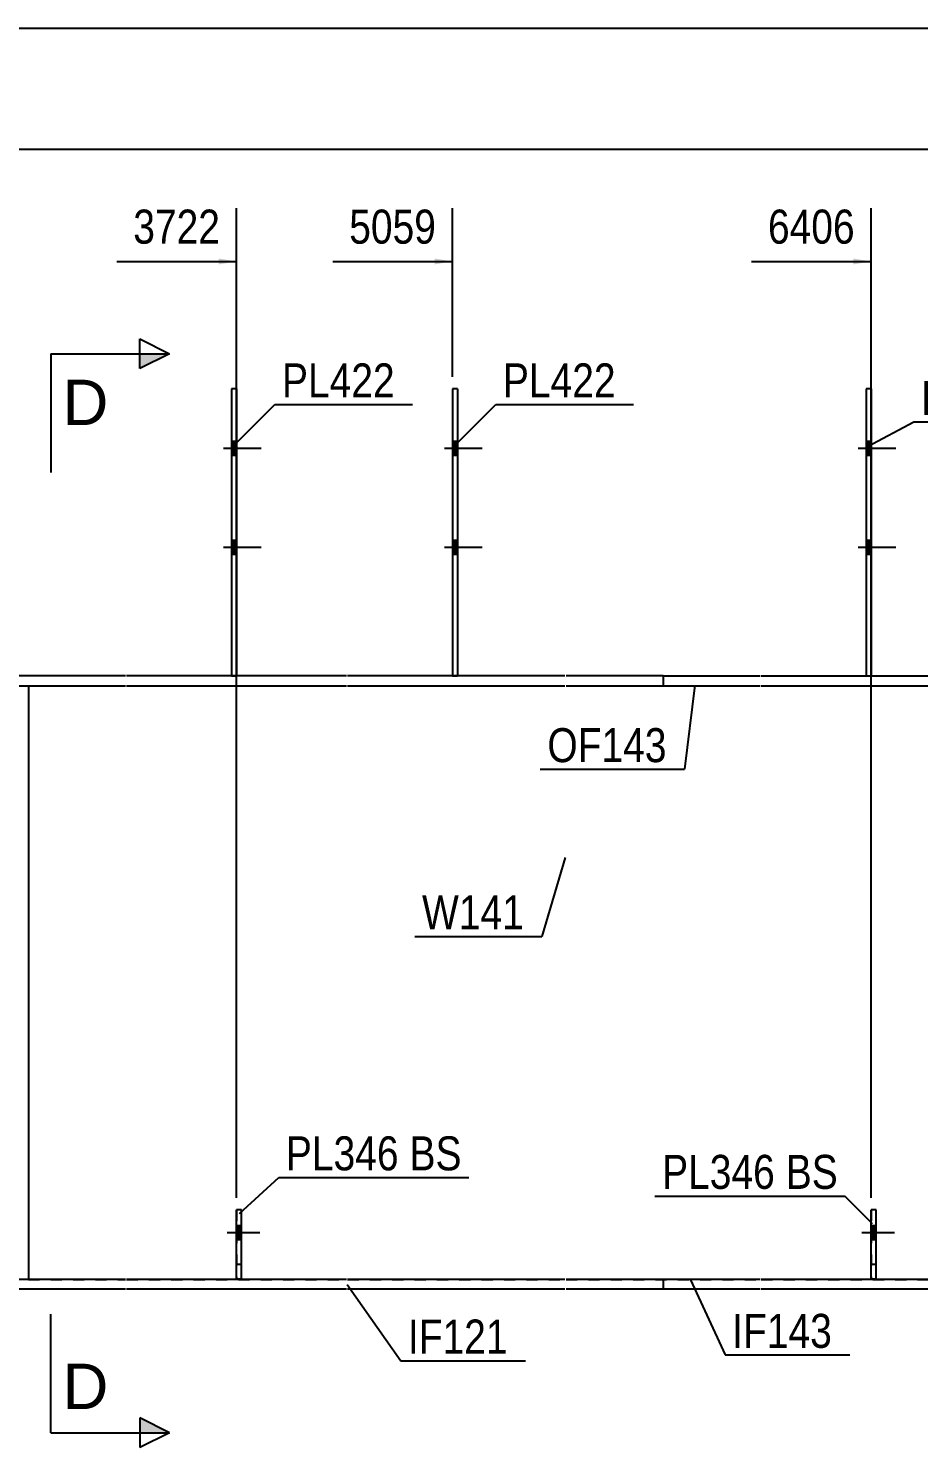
# Model space of a CAD drawing. Header units: millimetres. Extents: x -1031 to -629, y -190 to 87.
# Drawn here: x -932.4 to -857.5, y -32.9 to 86.6 of the extents above; entities that cross this region are included whole.
import ezdxf

# ---------------------------------------------------------------- set-up
doc = ezdxf.new("R2010")
doc.units = ezdxf.units.MM
doc.linetypes.add('DXK_LINE_DOT1', pattern=[1.8814, 0.9407, -0.9407])
doc.linetypes.add('DXK_LINE_DOT2', pattern=[3.9198, 1.9599, -1.9599])
doc.styles.add('Arial', font='ARIAL.TTF', dxfattribs={"height": 0.2})
doc.styles.add('Arial Narrow', font='ARIALN.TTF', dxfattribs={"height": 0.2})

# ---------------------------------------------------------------- blocks, each defined once
blk = doc.blocks.new('Unknown-624477082-1210')
at = {"color": 5, "linetype": 'Continuous'}
blk.add_line((-628.66, 86.61), (-1028.66, 86.61), dxfattribs=at)
blk = doc.blocks.new('Part-624477082-1601 - 1231')
at = {"color": 2, "linetype": 'Continuous'}
for p, q in [((-870.82, -18.75), (-878.98, -18.75)), ((-878.98, -18.75), (-878.98, -19.58)), ((-852.22, -18.75), (-870.72, -18.75)), ((-833.82, -18.75), (-852.12, -18.75)), ((-825.56, -18.75), (-833.72, -18.75)), ((-825.56, -18.75), (-825.56, -19.58)), ((-870.82, -19.58), (-878.98, -19.58)), ((-852.22, -19.58), (-870.72, -19.58)), ((-833.82, -19.58), (-852.12, -19.58)), ((-825.56, -19.58), (-833.72, -19.58))]:
    blk.add_line(p, q, dxfattribs=at)
blk = doc.blocks.new('Part-624477082-1305 - 1231')
at = {"color": 2, "linetype": 'Continuous'}
for p, q in [((-861.47, -18.72), (-861.47, -12.89)), ((-861.05, -12.89), (-861.47, -12.89)), ((-861.05, -18.72), (-861.05, -12.89)), ((-861.47, -18.72), (-861.05, -18.72))]:
    blk.add_line(p, q, dxfattribs=at)
blk = doc.blocks.new('Part-624477082-1491 - 1231')
at = {"color": 2, "linetype": 'Continuous'}
for p, q in [((-878.98, 32.08), (-870.82, 32.08)), ((-878.98, 32.08), (-878.98, 31.25)), ((-878.98, 31.25), (-870.82, 31.25)), ((-870.72, 32.08), (-852.22, 32.08)), ((-870.72, 31.25), (-852.22, 31.25)), ((-852.12, 32.08), (-833.82, 32.08)), ((-852.12, 31.25), (-833.82, 31.25)), ((-833.72, 32.08), (-825.56, 32.08)), ((-833.72, 31.25), (-825.56, 31.25)), ((-825.56, 32.08), (-825.56, 31.25))]:
    blk.add_line(p, q, dxfattribs=at)
blk = doc.blocks.new('Bolt-624477082-1237 - 1231')
at = {"linetype": 'Continuous'}
for points in [[(-896.29, 50.66), (-896.29, 51.83), (-896.71, 51.83), (-896.71, 50.66)], [(-896.29, 50.66), (-896.29, 51.83), (-896.71, 51.83), (-896.71, 50.66)], [(-896.29, 42.33), (-896.29, 43.5), (-896.71, 43.5), (-896.71, 42.33)], [(-896.29, 42.33), (-896.29, 43.5), (-896.71, 43.5), (-896.71, 42.33)]]:
    blk.add_hatch(color=3, dxfattribs=at).paths.add_polyline_path(points)
at = {"color": 3, "linetype": 'Continuous'}
for p, q in [((-896.71, 51.83), (-896.29, 51.83)), ((-896.71, 51.83), (-896.29, 51.83)), ((-897.37, 51.25), (-894.21, 51.25)), ((-897.37, 51.25), (-894.21, 51.25)), ((-896.71, 50.66), (-896.29, 50.66)), ((-896.71, 50.66), (-896.29, 50.66)), ((-896.71, 43.5), (-896.29, 43.5)), ((-896.71, 43.5), (-896.29, 43.5)), ((-897.37, 42.91), (-894.21, 42.91)), ((-897.37, 42.91), (-894.21, 42.91)), ((-896.71, 42.33), (-896.29, 42.33)), ((-896.71, 42.33), (-896.29, 42.33))]:
    blk.add_line(p, q, dxfattribs=at)
blk = doc.blocks.new('Bolt-624477082-1242 - 1231')
at = {"linetype": 'Continuous'}
for points in [[(-914.89, 50.66), (-914.89, 51.83), (-915.31, 51.83), (-915.31, 50.66)], [(-914.89, 50.66), (-914.89, 51.83), (-915.31, 51.83), (-915.31, 50.66)], [(-914.89, 42.33), (-914.89, 43.5), (-915.31, 43.5), (-915.31, 42.33)], [(-914.89, 42.33), (-914.89, 43.5), (-915.31, 43.5), (-915.31, 42.33)]]:
    blk.add_hatch(color=3, dxfattribs=at).paths.add_polyline_path(points)
at = {"color": 3, "linetype": 'Continuous'}
for p, q in [((-915.31, 51.83), (-914.89, 51.83)), ((-915.31, 51.83), (-914.89, 51.83)), ((-915.97, 51.25), (-912.81, 51.25)), ((-915.97, 51.25), (-912.81, 51.25)), ((-915.31, 50.66), (-914.89, 50.66)), ((-915.31, 50.66), (-914.89, 50.66)), ((-915.31, 43.5), (-914.89, 43.5)), ((-915.31, 43.5), (-914.89, 43.5)), ((-915.97, 42.91), (-912.81, 42.91)), ((-915.97, 42.91), (-912.81, 42.91)), ((-915.31, 42.33), (-914.89, 42.33)), ((-915.31, 42.33), (-914.89, 42.33))]:
    blk.add_line(p, q, dxfattribs=at)
blk = doc.blocks.new('Part-624477082-1645 - 1231')
at = {"color": 2, "linetype": 'Continuous'}
for p, q in [((-977.67, -18.75), (-998.33, -18.75)), ((-959.07, -18.75), (-977.57, -18.75)), ((-940.67, -18.75), (-958.97, -18.75)), ((-924.24, -18.75), (-940.57, -18.75)), ((-905.64, -18.75), (-924.14, -18.75)), ((-887.25, -18.75), (-905.54, -18.75)), ((-878.98, -18.75), (-887.15, -18.75)), ((-878.98, -18.75), (-878.98, -19.58)), ((-977.67, -19.58), (-998.33, -19.58)), ((-959.07, -19.58), (-977.57, -19.58)), ((-940.67, -19.58), (-958.97, -19.58)), ((-924.24, -19.58), (-940.57, -19.58)), ((-905.64, -19.58), (-924.14, -19.58)), ((-887.25, -19.58), (-905.54, -19.58)), ((-878.98, -19.58), (-887.15, -19.58))]:
    blk.add_line(p, q, dxfattribs=at)
at = {"color": 7, "linetype": 'DXK_LINE_DOT1'}
blk.add_line((-998.33, -18.75), (-998.33, -19.58), dxfattribs=at)
blk = doc.blocks.new('Part-624477082-1283 - 1231')
at = {"color": 7, "linetype": 'DXK_LINE_DOT1'}
for p, q in [((-861.47, -12.89), (-861.47, -18.72)), ((-861.05, -12.89), (-861.47, -12.89)), ((-861.05, -18.72), (-861.05, -12.89)), ((-861.47, -17.47), (-861.05, -17.47)), ((-861.47, -18.72), (-861.05, -18.72))]:
    blk.add_line(p, q, dxfattribs=at)
blk = doc.blocks.new('Part-624477082-1327 - 1231')
at = {"color": 2, "linetype": 'Continuous'}
for p, q in [((-861.47, 56.25), (-861.88, 56.25)), ((-861.88, 56.25), (-861.88, 32.08)), ((-861.47, 56.25), (-861.47, 32.08))]:
    blk.add_line(p, q, dxfattribs=at)
at = {"color": 7, "linetype": 'DXK_LINE_DOT1'}
blk.add_line((-861.88, 32.08), (-861.47, 32.08), dxfattribs=at)
blk = doc.blocks.new('Part-624477082-1379 - 1231')
at = {"color": 7, "linetype": 'DXK_LINE_DOT1'}
for p, q in [((-914.89, -12.89), (-914.89, -18.72)), ((-914.47, -12.89), (-914.89, -12.89)), ((-914.47, -18.72), (-914.47, -12.89)), ((-914.89, -17.47), (-914.47, -17.47)), ((-914.89, -18.72), (-914.47, -18.72))]:
    blk.add_line(p, q, dxfattribs=at)
blk = doc.blocks.new('Part-624477082-1384 - 1231')
at = {"color": 2, "linetype": 'Continuous'}
for p, q in [((-914.89, -18.72), (-914.89, -12.89)), ((-914.47, -12.89), (-914.89, -12.89)), ((-914.47, -18.72), (-914.47, -12.89)), ((-914.89, -18.72), (-914.47, -18.72))]:
    blk.add_line(p, q, dxfattribs=at)
blk = doc.blocks.new('Part-624477082-1832 - 1231')
at = {"color": 2, "linetype": 'Continuous'}
for p, q in [((-914.89, 56.25), (-915.31, 56.25)), ((-915.31, 56.25), (-915.31, 32.08)), ((-914.89, 56.25), (-914.89, 32.08))]:
    blk.add_line(p, q, dxfattribs=at)
at = {"color": 7, "linetype": 'DXK_LINE_DOT1'}
blk.add_line((-915.31, 32.08), (-914.89, 32.08), dxfattribs=at)
blk = doc.blocks.new('Part-624477082-1513 - 1231')
at = {"color": 2, "linetype": 'Continuous'}
for p, q in [((-977.67, 32.08), (-998.33, 32.08)), ((-998.33, 31.25), (-977.67, 31.25)), ((-959.07, 32.08), (-977.57, 32.08)), ((-977.57, 31.25), (-959.07, 31.25)), ((-940.67, 32.08), (-958.97, 32.08)), ((-958.97, 31.25), (-940.67, 31.25)), ((-924.24, 32.08), (-940.57, 32.08)), ((-940.57, 31.25), (-924.24, 31.25)), ((-905.64, 32.08), (-924.14, 32.08)), ((-924.14, 31.25), (-905.64, 31.25)), ((-887.25, 32.08), (-905.54, 32.08)), ((-905.54, 31.25), (-887.25, 31.25)), ((-878.98, 32.08), (-887.15, 32.08)), ((-887.15, 31.25), (-878.98, 31.25)), ((-878.98, 32.08), (-878.98, 31.25))]:
    blk.add_line(p, q, dxfattribs=at)
at = {"color": 7, "linetype": 'DXK_LINE_DOT1'}
blk.add_line((-998.33, 32.08), (-998.33, 31.25), dxfattribs=at)
blk = doc.blocks.new('Part-624477082-1557 - 1231')
at = {"color": 2, "linetype": 'Continuous'}
for p, q in [((-932.41, 31.25), (-932.41, -18.75)), ((-809.11, 31.25), (-809.11, -18.75))]:
    blk.add_line(p, q, dxfattribs=at)
at = {"color": 7, "linetype": 'DXK_LINE_DOT1'}
for p, q in [((-932.41, 31.25), (-924.24, 31.25)), ((-924.14, 31.25), (-905.64, 31.25)), ((-905.54, 31.25), (-887.25, 31.25)), ((-887.15, 31.25), (-870.82, 31.25)), ((-870.72, 31.25), (-852.22, 31.25)), ((-852.12, 31.25), (-833.82, 31.25)), ((-833.72, 31.25), (-817.39, 31.25)), ((-817.29, 31.25), (-809.11, 31.25)), ((-932.41, -18.75), (-924.24, -18.75)), ((-924.14, -18.75), (-905.64, -18.75)), ((-905.54, -18.75), (-887.25, -18.75)), ((-887.15, -18.75), (-870.82, -18.75)), ((-870.72, -18.75), (-852.22, -18.75)), ((-852.12, -18.75), (-833.82, -18.75)), ((-833.72, -18.75), (-817.39, -18.75)), ((-817.29, -18.75), (-809.11, -18.75))]:
    blk.add_line(p, q, dxfattribs=at)
blk = doc.blocks.new('Part-624477082-1857 - 1231')
at = {"color": 2, "linetype": 'Continuous'}
for p, q in [((-896.29, 56.25), (-896.71, 56.25)), ((-896.71, 56.25), (-896.71, 32.08)), ((-896.29, 56.25), (-896.29, 32.08))]:
    blk.add_line(p, q, dxfattribs=at)
at = {"color": 7, "linetype": 'DXK_LINE_DOT1'}
blk.add_line((-896.71, 32.08), (-896.29, 32.08), dxfattribs=at)
blk = doc.blocks.new('Bolt-624477082-1921 - 1231')
at = {"linetype": 'Continuous'}
blk.add_hatch(color=3, dxfattribs=at).paths.add_polyline_path([(-914.47, -15.39), (-914.47, -14.22), (-914.89, -14.22), (-914.89, -15.39)])
at = {"color": 3, "linetype": 'Continuous'}
for p, q in [((-914.89, -14.22), (-914.47, -14.22)), ((-915.68, -14.81), (-912.93, -14.81)), ((-914.89, -15.39), (-914.47, -15.39))]:
    blk.add_line(p, q, dxfattribs=at)
blk = doc.blocks.new('Bolt-624477082-1922 - 1231')
at = {"color": 3, "linetype": 'DXK_LINE_DOT2'}
for p, q in [((-914.89, -14.22), (-914.47, -14.22)), ((-915.56, -14.81), (-914.47, -14.81)), ((-914.89, -15.39), (-914.47, -15.39))]:
    blk.add_line(p, q, dxfattribs=at)
blk = doc.blocks.new('Bolt-624477082-1929 - 1231')
at = {"linetype": 'Continuous'}
for points in [[(-861.47, 50.66), (-861.47, 51.83), (-861.88, 51.83), (-861.88, 50.66)], [(-861.47, 50.66), (-861.47, 51.83), (-861.88, 51.83), (-861.88, 50.66)], [(-861.47, 42.33), (-861.47, 43.5), (-861.88, 43.5), (-861.88, 42.33)], [(-861.47, 42.33), (-861.47, 43.5), (-861.88, 43.5), (-861.88, 42.33)]]:
    blk.add_hatch(color=3, dxfattribs=at).paths.add_polyline_path(points)
at = {"color": 3, "linetype": 'Continuous'}
for p, q in [((-861.88, 51.83), (-861.47, 51.83)), ((-861.88, 51.83), (-861.47, 51.83)), ((-862.55, 51.25), (-859.38, 51.25)), ((-862.55, 51.25), (-859.38, 51.25)), ((-861.88, 50.66), (-861.47, 50.66)), ((-861.88, 50.66), (-861.47, 50.66)), ((-861.88, 43.5), (-861.47, 43.5)), ((-861.88, 43.5), (-861.47, 43.5)), ((-862.55, 42.91), (-859.38, 42.91)), ((-862.55, 42.91), (-859.38, 42.91)), ((-861.88, 42.33), (-861.47, 42.33)), ((-861.88, 42.33), (-861.47, 42.33))]:
    blk.add_line(p, q, dxfattribs=at)
blk = doc.blocks.new('Bolt-624477082-1930 - 1231')
at = {"linetype": 'Continuous'}
blk.add_hatch(color=3, dxfattribs=at).paths.add_polyline_path([(-861.05, -15.39), (-861.05, -14.22), (-861.47, -14.22), (-861.47, -15.39)])
at = {"color": 3, "linetype": 'Continuous'}
for p, q in [((-861.47, -14.22), (-861.05, -14.22)), ((-862.26, -14.81), (-859.51, -14.81)), ((-861.47, -15.39), (-861.05, -15.39))]:
    blk.add_line(p, q, dxfattribs=at)
blk = doc.blocks.new('Bolt-624477082-1931 - 1231')
at = {"color": 3, "linetype": 'DXK_LINE_DOT2'}
for p, q in [((-861.47, -14.22), (-861.05, -14.22)), ((-862.13, -14.81), (-861.05, -14.81)), ((-861.47, -15.39), (-861.05, -15.39))]:
    blk.add_line(p, q, dxfattribs=at)
blk = doc.blocks.new('StraightDimension-624477082-8974 - 1231')
at = {"color": 7, "linetype": 'Continuous'}
blk.add_line((-1000, 76.43), (-673.52, 76.43), dxfattribs=at)
blk = doc.blocks.new('StraightDimension-624477082-9491 - 1231')
at = {"linetype": 'Continuous'}
blk.add_hatch(color=7, dxfattribs=at).paths.add_polyline_path([(-862.97, 67.23), (-861.47, 66.98), (-862.97, 66.73)])
at = {"color": 7, "linetype": 'Continuous'}
for p, q in [((-861.47, -11.89), (-861.47, 71.48)), ((-871.53, 66.98), (-861.47, 66.98))]:
    blk.add_line(p, q, dxfattribs=at)
at = {"color": 0}
blk.add_wipeout([(-862.24, 67.88), (-862.24, 72.08), (-870.75, 72.08), (-870.75, 67.88)], dxfattribs=at)
at = {"color": 3, "style": 'Arial Narrow'}
blk.add_text('6406', height=2.863, dxfattribs=at).set_placement((-870.15, 68.48))
blk = doc.blocks.new('StraightDimension-624477082-9492 - 1231')
at = {"linetype": 'Continuous'}
blk.add_hatch(color=7, dxfattribs=at).paths.add_polyline_path([(-898.21, 67.23), (-896.71, 66.98), (-898.21, 66.73)])
at = {"color": 7, "linetype": 'Continuous'}
for p, q in [((-896.71, 57.25), (-896.71, 71.48)), ((-906.77, 66.98), (-896.71, 66.98))]:
    blk.add_line(p, q, dxfattribs=at)
at = {"color": 0}
blk.add_wipeout([(-897.48, 67.88), (-897.48, 72.08), (-906, 72.08), (-906, 67.88)], dxfattribs=at)
at = {"color": 3, "style": 'Arial Narrow'}
blk.add_text('5059', height=2.863, dxfattribs=at).set_placement((-905.4, 68.48))
blk = doc.blocks.new('StraightDimension-624477082-9493 - 1231')
at = {"linetype": 'Continuous'}
blk.add_hatch(color=7, dxfattribs=at).paths.add_polyline_path([(-916.39, 67.23), (-914.89, 66.98), (-916.39, 66.73)])
at = {"color": 7, "linetype": 'Continuous'}
for p, q in [((-914.89, -11.89), (-914.89, 71.48)), ((-924.95, 66.98), (-914.89, 66.98))]:
    blk.add_line(p, q, dxfattribs=at)
at = {"color": 0}
blk.add_wipeout([(-915.67, 67.88), (-915.67, 72.08), (-924.18, 72.08), (-924.18, 67.88)], dxfattribs=at)
at = {"color": 3, "style": 'Arial Narrow'}
blk.add_text('3722', height=2.863, dxfattribs=at).set_placement((-923.58, 68.48))
blk = doc.blocks.new('MarkSet-624477082-2610 - 1231')
at = {"color": 7, "linetype": 'Continuous'}
for p in [(-879.66, -11.73), (-861.36, -14.08)]:
    blk.add_line(p, (-863.67, -11.73), dxfattribs=at)
at = {"color": 0}
for points in [[(-869.55, -11.13), (-869.55, -8.13), (-879.06, -8.13), (-879.06, -11.13)], [(-864.27, -11.13), (-864.27, -8.13), (-868.65, -8.13), (-868.65, -11.13)]]:
    blk.add_wipeout(points, dxfattribs=at)
for points in [[(-869.55, -11.13), (-869.55, -8.13), (-879.06, -8.13), (-879.06, -11.13)], [(-864.27, -11.13), (-864.27, -8.13), (-868.65, -8.13), (-868.65, -11.13)]]:
    blk.add_wipeout(points, dxfattribs=at)
at = {"color": 3, "style": 'Arial Narrow'}
for s, p in [('PL346', (-879.06, -11.13)), ('BS', (-868.65, -11.13))]:
    blk.add_text(s, height=2.863, dxfattribs=at).set_placement(p)
blk = doc.blocks.new('Mark-624477082-1323 - 1231')
at = {"color": 7, "linetype": 'Continuous'}
for p, q in [((-861.78, 51.39), (-857.86, 53.46)), ((-857.86, 53.46), (-846.26, 53.46))]:
    blk.add_line(p, q, dxfattribs=at)
at = {"color": 0}
blk.add_wipeout([(-847.76, 54.06), (-847.76, 57.06), (-857.26, 57.06), (-857.26, 54.06)], dxfattribs=at)
blk.add_wipeout([(-847.76, 54.06), (-847.76, 57.06), (-857.26, 57.06), (-857.26, 54.06)], dxfattribs=at)
at = {"color": 3, "style": 'Arial Narrow'}
blk.add_text('PL422', height=2.863, dxfattribs=at).set_placement((-857.26, 54.06))
blk = doc.blocks.new('Mark-624477082-1487 - 1231')
at = {"color": 7, "linetype": 'Continuous'}
for p in [(-876.31, 31.29), (-889.32, 24.21)]:
    blk.add_line(p, (-877.17, 24.21), dxfattribs=at)
at = {"color": 0}
blk.add_wipeout([(-878.67, 24.81), (-878.67, 27.81), (-888.72, 27.81), (-888.72, 24.81)], dxfattribs=at)
blk.add_wipeout([(-878.67, 24.81), (-878.67, 27.81), (-888.72, 27.81), (-888.72, 24.81)], dxfattribs=at)
at = {"color": 3, "style": 'Arial Narrow'}
blk.add_text('OF143', height=2.863, dxfattribs=at).set_placement((-888.72, 24.81))
blk = doc.blocks.new('Mark-624477082-1553 - 1231')
at = {"color": 7, "linetype": 'Continuous'}
for p in [(-887.23, 16.79), (-899.87, 10.13)]:
    blk.add_line(p, (-889.19, 10.13), dxfattribs=at)
at = {"color": 0}
blk.add_wipeout([(-890.69, 10.73), (-890.69, 13.73), (-899.27, 13.73), (-899.27, 10.73)], dxfattribs=at)
blk.add_wipeout([(-890.69, 10.73), (-890.69, 13.73), (-899.27, 13.73), (-899.27, 10.73)], dxfattribs=at)
at = {"color": 3, "style": 'Arial Narrow'}
blk.add_text('W141', height=2.863, dxfattribs=at).set_placement((-899.27, 10.73))
blk = doc.blocks.new('Mark-624477082-1597 - 1231')
at = {"color": 7, "linetype": 'Continuous'}
for p, q in [((-876.67, -18.79), (-873.76, -25.12)), ((-873.76, -25.12), (-863.25, -25.12))]:
    blk.add_line(p, q, dxfattribs=at)
at = {"color": 0}
blk.add_wipeout([(-864.75, -24.52), (-864.75, -21.52), (-873.16, -21.52), (-873.16, -24.52)], dxfattribs=at)
blk.add_wipeout([(-864.75, -24.52), (-864.75, -21.52), (-873.16, -21.52), (-873.16, -24.52)], dxfattribs=at)
at = {"color": 3, "style": 'Arial Narrow'}
blk.add_text('IF143', height=2.863, dxfattribs=at).set_placement((-873.16, -24.52))
blk = doc.blocks.new('Mark-624477082-1641 - 1231')
at = {"color": 7, "linetype": 'Continuous'}
for p, q in [((-905.57, -19.19), (-901.06, -25.6)), ((-901.06, -25.6), (-890.55, -25.6))]:
    blk.add_line(p, q, dxfattribs=at)
at = {"color": 0}
blk.add_wipeout([(-892.05, -25), (-892.05, -22), (-900.46, -22), (-900.46, -25)], dxfattribs=at)
blk.add_wipeout([(-892.05, -25), (-892.05, -22), (-900.46, -22), (-900.46, -25)], dxfattribs=at)
at = {"color": 3, "style": 'Arial Narrow'}
blk.add_text('IF121', height=2.863, dxfattribs=at).set_placement((-900.46, -25))
blk = doc.blocks.new('Mark-624477082-1828 - 1231')
at = {"color": 7, "linetype": 'Continuous'}
for p, q in [((-915.2, 51.39), (-911.66, 54.93)), ((-911.66, 54.93), (-900.06, 54.93))]:
    blk.add_line(p, q, dxfattribs=at)
at = {"color": 0}
blk.add_wipeout([(-901.56, 55.53), (-901.56, 58.53), (-911.06, 58.53), (-911.06, 55.53)], dxfattribs=at)
blk.add_wipeout([(-901.56, 55.53), (-901.56, 58.53), (-911.06, 58.53), (-911.06, 55.53)], dxfattribs=at)
at = {"color": 3, "style": 'Arial Narrow'}
blk.add_text('PL422', height=2.863, dxfattribs=at).set_placement((-911.06, 55.53))
blk = doc.blocks.new('Mark-624477082-1853 - 1231')
at = {"color": 7, "linetype": 'Continuous'}
for p, q in [((-896.6, 51.39), (-893.06, 54.93)), ((-893.06, 54.93), (-881.46, 54.93))]:
    blk.add_line(p, q, dxfattribs=at)
at = {"color": 0}
blk.add_wipeout([(-882.96, 55.53), (-882.96, 58.53), (-892.46, 58.53), (-892.46, 55.53)], dxfattribs=at)
blk.add_wipeout([(-882.96, 55.53), (-882.96, 58.53), (-892.46, 58.53), (-892.46, 55.53)], dxfattribs=at)
at = {"color": 3, "style": 'Arial Narrow'}
blk.add_text('PL422', height=2.863, dxfattribs=at).set_placement((-892.46, 55.53))
blk = doc.blocks.new('MarkSet-624477082-2604 - 1231')
at = {"color": 7, "linetype": 'Continuous'}
for p, q in [((-914.65, -13.2), (-911.33, -10.17)), ((-911.33, -10.17), (-895.34, -10.17))]:
    blk.add_line(p, q, dxfattribs=at)
at = {"color": 0}
for points in [[(-901.22, -9.57), (-901.22, -6.57), (-910.73, -6.57), (-910.73, -9.57)], [(-895.94, -9.57), (-895.94, -6.57), (-900.32, -6.57), (-900.32, -9.57)]]:
    blk.add_wipeout(points, dxfattribs=at)
for points in [[(-901.22, -9.57), (-901.22, -6.57), (-910.73, -6.57), (-910.73, -9.57)], [(-895.94, -9.57), (-895.94, -6.57), (-900.32, -6.57), (-900.32, -9.57)]]:
    blk.add_wipeout(points, dxfattribs=at)
at = {"color": 3, "style": 'Arial Narrow'}
for s, p in [('PL346', (-910.73, -9.57)), ('BS', (-900.32, -9.57))]:
    blk.add_text(s, height=2.863, dxfattribs=at).set_placement(p)
blk = doc.blocks.new('SectionMark-624477082-2577 - 1231')
at = {"linetype": 'Continuous'}
for points in [[(-923.03, 57.95), (-923.03, 59.2), (-920.53, 59.2)], [(-923.03, -31.67), (-923.03, -30.42), (-920.53, -31.67)]]:
    blk.add_hatch(color=30, dxfattribs=at).paths.add_polyline_path(points)
at = {"color": 30, "linetype": 'Continuous'}
for p, q in [((-923.03, 57.95), (-923.03, 60.45)), ((-923.03, 60.45), (-920.53, 59.2)), ((-930.53, 59.2), (-930.53, 49.2)), ((-930.53, 59.2), (-920.53, 59.2)), ((-920.53, 59.2), (-923.03, 57.95)), ((-930.53, -31.67), (-930.53, -21.67)), ((-920.53, -31.67), (-923.03, -30.42)), ((-923.03, -30.42), (-923.03, -32.92)), ((-930.53, -31.67), (-920.53, -31.67)), ((-920.53, -31.67), (-923.03, -32.92))]:
    blk.add_line(p, q, dxfattribs=at)
at = {"color": 0, "linetype": 'Continuous'}
for points in [[(-925.67, 53.2), (-925.67, 57.2), (-929.53, 57.2), (-929.53, 53.2)], [(-925.67, -29.67), (-925.67, -25.67), (-929.53, -25.67), (-929.53, -29.67)]]:
    blk.add_wipeout(points, dxfattribs=at)
at = {"color": 96, "linetype": 'Continuous', "style": 'Arial'}
for p in [(-929.53, 53.2), (-929.53, -29.67)]:
    blk.add_text('D', height=3.82, dxfattribs=at).set_placement(p)

msp = doc.modelspace()

# ---------------------------------------------------------------- block references
for name in ['Unknown-624477082-1210', 'Part-624477082-1832 - 1231', 'Part-624477082-1857 - 1231', 'Part-624477082-1327 - 1231', 'Bolt-624477082-1242 - 1231', 'Bolt-624477082-1237 - 1231', 'Bolt-624477082-1929 - 1231', 'Part-624477082-1513 - 1231', 'Part-624477082-1557 - 1231', 'Part-624477082-1491 - 1231', 'Part-624477082-1379 - 1231', 'Part-624477082-1384 - 1231', 'Part-624477082-1305 - 1231', 'Part-624477082-1283 - 1231', 'Bolt-624477082-1921 - 1231', 'Bolt-624477082-1922 - 1231', 'Bolt-624477082-1930 - 1231', 'Bolt-624477082-1931 - 1231', 'Part-624477082-1645 - 1231', 'Part-624477082-1601 - 1231']:
    msp.add_blockref(name, (0, 0))

# ---------------------------------------------------------------- next in the draw order: block references
for name in ['StraightDimension-624477082-8974 - 1231', 'Mark-624477082-1553 - 1231', 'Mark-624477082-1597 - 1231', 'Mark-624477082-1641 - 1231']:
    msp.add_blockref(name, (0, 0))

# ---------------------------------------------------------------- next in the draw order: block references
for name in ['StraightDimension-624477082-9493 - 1231', 'StraightDimension-624477082-9492 - 1231', 'StraightDimension-624477082-9491 - 1231', 'Mark-624477082-1487 - 1231']:
    msp.add_blockref(name, (0, 0))

# ---------------------------------------------------------------- next in the draw order: block references
for name in ['SectionMark-624477082-2577 - 1231', 'Mark-624477082-1828 - 1231', 'Mark-624477082-1853 - 1231', 'Mark-624477082-1323 - 1231', 'MarkSet-624477082-2604 - 1231', 'MarkSet-624477082-2610 - 1231']:
    msp.add_blockref(name, (0, 0))

doc.saveas('drawing.dxf')
